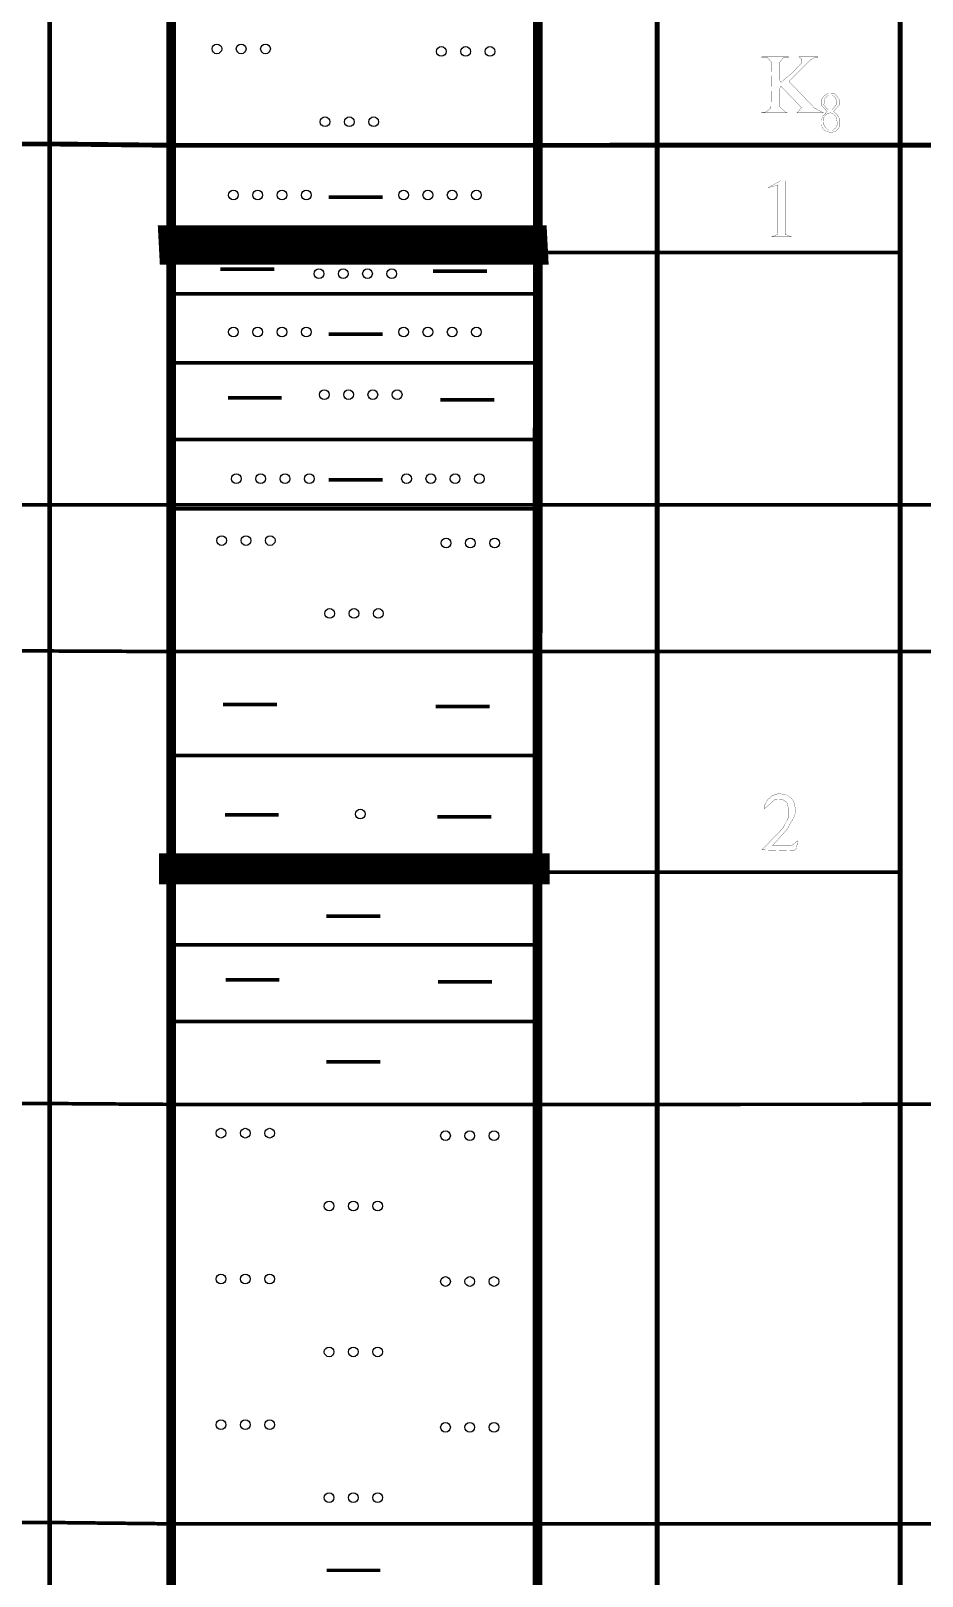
# Model space of a CAD drawing. Extents: x 94 to 452, y -72 to 1042.
# Drawn here: x 185.5 to 222.1, y 356 to 419.5 of the extents above; entities that cross this region are included whole.
import ezdxf

# ---------------------------------------------------------------- set-up
doc = ezdxf.new("R2010")
doc.units = 0
doc.header["$MEASUREMENT"] = 0
doc.layers.get('0').update_dxf_attribs({"color": 6})
doc.layers.add('TREE_LAYER', color=7, linetype='Continuous')

# ---------------------------------------------------------------- blocks, each defined once
blk = doc.blocks.new('SUB_BLK_141')
at = {"color": 0}
blk.add_circle((0, 0), 0.5, dxfattribs=at)

msp = doc.modelspace()

# ---------------------------------------------------------------- linework, layer by layer
at = {"layer": 'TREE_LAYER'}
for points, const_width, elevation in [([(186.22612, 426.116233), (186.22612, 414.894542)], 0.2, 11.221692), ([(186.22612, 426.116233), (186.22612, 414.894542)], 0.2, 11.221692), ([(191.22612, 426.116233), (191.22612, 414.839801)], 0.4, 11.276433), ([(206.313626, 426.023227), (206.310747, 414.839797)], 0.4, 11.18343), ([(211.22612, 426.025595), (211.22612, 414.841192)], 0.2, 11.184403), ([(221.22612, 426.030416), (221.22612, 414.84403)], 0.2, 11.186387), ([(216.633085, 418.484987), (215.535046, 418.484987), (215.535046, 418.457536), (215.754654, 418.457536), (215.946811, 418.237928), (215.905634, 416.371261), (215.727203, 416.220281), (215.535046, 416.179104), (216.564458, 416.179104), (216.49583, 416.220281), (216.276222, 416.412438), (216.276222, 417.181065), (216.303673, 417.263418), (216.317399, 417.277144), (217.168379, 416.384987), (216.976222, 416.179104), (218.060536, 416.179104), (217.676222, 416.384987), (217.62132, 416.453614), (216.646811, 417.4693), (217.525242, 418.347732), (217.703673, 418.457536), (217.840928, 418.457536), (217.840928, 418.484987), (217.04485, 418.484987), (217.182105, 418.375183), (217.182105, 418.237928), (216.756614, 417.798712), (216.317399, 417.428124), (216.276222, 417.496751), (216.276222, 418.265379), (216.427203, 418.457536), (216.633085, 418.457536), (216.633085, 418.484987), (216.633085, 418.484987)], 0.01, 101), ([(218.501124, 416.971751), (218.242399, 416.980673), (218.055046, 416.837928), (217.983673, 416.721947), (217.983673, 416.481065), (218.224556, 416.231261), (218.055046, 416.05283), (217.96583, 415.865477), (217.96583, 415.695967), (218.046124, 415.508614), (218.197791, 415.401555), (218.394065, 415.365869), (218.572497, 415.419398), (218.670634, 415.517536), (218.742007, 415.642438), (218.742007, 415.910085), (218.652791, 416.070673), (218.492203, 416.240183), (218.715242, 416.498908), (218.715242, 416.713026), (218.652791, 416.829006), (218.501124, 416.980673), (218.501124, 416.971751)], 0.01, 101), ([(218.260242, 416.900379), (218.269163, 416.9093), (218.429752, 416.9093), (218.554654, 416.811163), (218.563575, 416.775477), (218.608183, 416.67734), (218.608183, 416.525673), (218.42083, 416.293712), (218.269163, 416.293712), (218.081811, 416.489987), (218.126418, 416.766555), (218.260242, 416.900379), (218.260242, 416.900379)], 0.01, 101), ([(218.358379, 416.177732), (218.492203, 416.124202), (218.599262, 415.981457), (218.643869, 415.722732), (218.599262, 415.571065), (218.438673, 415.455085), (218.287007, 415.455085), (218.188869, 415.526457), (218.072889, 415.695967), (218.055046, 415.919006), (218.126418, 416.05283), (218.206713, 416.124202), (218.278085, 416.159889), (218.358379, 416.177732)], 0.01, 101), ([(166.22612, 414.894542), (186.22612, 414.894542)], 0.2, 20), ([(186.22612, 414.894542), (186.22612, 400.039582)], 0.2, 14.85496), ([(186.22612, 414.894542), (186.22612, 400.039582)], 0.2, 14.85496), ([(186.22612, 414.894542), (191.22612, 414.839801)], 0.2, 5.0003), ([(191.22612, 414.839801), (191.22612, 411.041795)], 0.4, 3.798006), ([(191.22612, 414.839801), (206.310747, 414.839797)], 0.2, 15.084627), ([(206.310747, 414.839797), (206.309612, 410.430251)], 0.4, 4.409546), ([(206.310747, 414.839797), (211.22612, 414.841192)], 0.2, 4.915373), ([(211.22612, 414.841192), (221.22612, 414.84403)], 0.2, 10), ([(211.22612, 414.841192), (211.22612, 410.430251)], 0.2, 4.410941), ([(221.22612, 414.84403), (449.22612, 414.90873)], 0.2, 228.000009), ([(221.22612, 414.84403), (221.22612, 410.430251)], 0.2, 4.413778), ([(216.49583, 413.381742), (216.303673, 413.381742), (215.809556, 413.107232), (215.837007, 413.107232), (216.193869, 413.203311), (216.193869, 412.956252), (216.193869, 411.268017), (216.180144, 411.171938), (215.946811, 411.07586), (216.742889, 411.07586), (216.537007, 411.158213), (216.49583, 411.171938), (216.49583, 411.254291), (216.49583, 413.381742), (216.49583, 413.381742)], 0.01, 100), ([(197.709382, 412.709785), (199.925341, 412.709785)], 0.15, 2.215959), ([(191.232389, 410.430251), (206.232389, 410.430251), (206.232389, 410.430251), (206.200202, 411.041795), (206.200202, 411.041795), (191.200202, 411.041795), (191.200202, 411.041795), (191.232389, 410.430251)], 1, 9.17315), ([(191.22612, 411.041795), (191.22612, 410.430251)], 0.4, 0.611543), ([(191.22612, 411.041795), (206.200202, 411.041795)], 0.15, 14.974082), ([(191.22612, 410.430251), (191.22612, 405.882474)], 0.4, 4.547778), ([(191.22612, 410.430251), (206.309612, 410.430251)], 0.15, 15.083492), ([(206.309612, 410.430251), (206.309175, 408.730801)], 0.4, 1.69945), ([(206.309612, 410.430251), (211.22612, 410.430251)], 0.15, 4.916508), ([(211.22612, 410.430251), (211.22612, 400.039582)], 0.2, 10.390669), ([(211.22612, 410.430251), (221.22612, 410.430251)], 0.15, 10), ([(221.22612, 410.430251), (221.22612, 400.039582)], 0.2, 10.390669), ([(193.249634, 409.743159), (195.465594, 409.743159)], 0.15, 2.215959), ([(201.999035, 409.661005), (204.214994, 409.661005)], 0.15, 2.215959), ([(206.309175, 408.730801), (206.308441, 405.882474)], 0.4, 2.848328), ([(191.370729, 408.730801), (206.309175, 408.730801)], 0.15, 14.938445), ([(197.709382, 407.070243), (199.925341, 407.070243)], 0.15, 2.215959), ([(191.22612, 405.882474), (191.22612, 400.039582)], 0.4, 5.842892), ([(191.22612, 405.882474), (206.308441, 405.882474)], 0.15, 15.082321), ([(206.308441, 405.882474), (206.30763, 402.730801)], 0.4, 3.151672), ([(193.556537, 404.449081), (195.772497, 404.449081)], 0.15, 2.215959), ([(202.305938, 404.366927), (204.521897, 404.366927)], 0.15, 2.215959), ([(191.370729, 402.730801), (206.30763, 402.730801)], 0.15, 14.936901), ([(206.30763, 402.730801), (206.306937, 400.039582)], 0.4, 2.691219), ([(197.709382, 401.070243), (199.925341, 401.070243)], 0.15, 2.215959), ([(166.22612, 400.039582), (186.22612, 400.039582)], 0.15, 20), ([(186.22612, 400.039582), (186.22612, 394.02692)], 0.2, 6.012661), ([(186.22612, 400.039582), (186.22612, 394.02692)], 0.2, 6.012661), ([(186.22612, 400.039582), (191.22612, 400.039582)], 0.15, 5), ([(191.22612, 400.039582), (191.22612, 399.882474)], 0.4, 0.157108), ([(191.22612, 399.882474), (191.22612, 394.002365)], 0.4, 5.880109), ([(191.22612, 400.039582), (206.306937, 400.039582)], 0.15, 15.080817), ([(206.306897, 399.882474), (206.305383, 394.002346)], 0.4, 5.880128), ([(206.306937, 400.039582), (206.306897, 399.882474)], 0.4, 0.157108), ([(206.306937, 400.039582), (211.22612, 400.039582)], 0.15, 4.919183), ([(211.22612, 400.039582), (211.22612, 394.002973)], 0.2, 6.036609), ([(211.22612, 400.039582), (221.22612, 400.039582)], 0.15, 10), ([(221.22612, 400.039582), (221.22612, 394.004247)], 0.2, 6.035335), ([(221.22612, 400.039582), (399.22612, 400.039582)], 0.15, 178), ([(191.22612, 399.882474), (206.306897, 399.882474)], 0.15, 15.080777), ([(166.22612, 394.02692), (186.22612, 394.02692)], 0.15, 20), ([(186.22612, 394.02692), (186.22612, 375.400741)], 0.2, 18.62618), ([(186.22612, 394.02692), (186.22612, 375.400741)], 0.2, 18.62618), ([(186.22612, 394.02692), (191.22612, 394.002365)], 0.15, 5.00006), ([(191.22612, 394.002365), (191.22612, 389.723098)], 0.4, 4.279267), ([(191.22612, 394.002365), (206.305383, 394.002346)], 0.15, 15.079263), ([(206.305383, 394.002346), (206.304281, 389.723094)], 0.4, 4.279252), ([(206.305383, 394.002346), (211.22612, 394.002973)], 0.15, 4.920737), ([(211.22612, 394.002973), (211.22612, 384.919989)], 0.2, 9.082984), ([(211.22612, 394.002973), (221.22612, 394.004247)], 0.15, 10), ([(221.22612, 394.004247), (221.22612, 384.919989)], 0.2, 9.084258), ([(221.22612, 394.004247), (399.22612, 394.02692)], 0.15, 178.000001), ([(193.361793, 391.823169), (195.577753, 391.823169)], 0.15, 2.215959), ([(202.111194, 391.741015), (204.327153, 391.741015)], 0.15, 2.215959), ([(191.22612, 389.723098), (191.22612, 384.919989)], 0.4, 4.803109), ([(206.304281, 389.723094), (206.303045, 384.919989)], 0.4, 4.803105), ([(191.22612, 389.723098), (206.304281, 389.723094)], 0.15, 15.078161), ([(216.537007, 388.106141), (216.235046, 388.161043), (215.946811, 388.064964), (215.754654, 387.886533), (215.64485, 387.680651), (215.64485, 387.52967), (216.056614, 387.900258), (216.386026, 387.913984), (216.564458, 387.790454), (216.633085, 387.52967), (216.633085, 387.186533), (216.399752, 386.733592), (215.535046, 385.841435), (216.852693, 385.800258), (216.962497, 385.910062), (217.003673, 386.212023), (216.756614, 386.019866), (216.056614, 386.019866), (215.974262, 386.019866), (216.564458, 386.67869), (216.852693, 387.186533), (216.893869, 387.310062), (216.935046, 387.433592), (216.935046, 387.461043), (216.907595, 387.570847), (216.866418, 387.749278), (216.852693, 387.80418), (216.756614, 387.95516), (216.742889, 387.968886), (216.537007, 388.106141), (216.537007, 388.106141)], 0.01, 99), ([(193.433929, 387.2866), (195.649888, 387.2866)], 0.15, 2.215959), ([(202.183329, 387.204446), (204.399288, 387.204446)], 0.15, 2.215959), ([(191.22612, 384.919989), (206.303045, 384.919989), (206.303045, 384.919989), (206.303045, 385.204536), (206.303045, 385.204536), (191.22612, 385.204536), (191.22612, 385.204536), (191.22612, 384.919989)], 1, 4.290093), ([(191.22612, 384.919989), (191.22612, 381.926199)], 0.4, 2.993789), ([(191.22612, 385.204536), (206.303045, 385.204536)], 0.15, 15.076925), ([(191.22612, 384.919989), (206.303045, 384.919989)], 0.15, 15.076925), ([(206.303045, 384.919989), (206.302274, 381.926178)], 0.4, 2.993811), ([(206.303045, 384.919989), (211.22612, 384.919989)], 0.15, 4.923075), ([(211.22612, 384.919989), (211.22612, 375.366302)], 0.2, 9.553687), ([(211.22612, 384.919989), (221.22612, 384.919989)], 0.15, 10), ([(221.22612, 384.919989), (221.22612, 375.368134)], 0.2, 9.551855), ([(197.614317, 383.113969), (199.830277, 383.113969)], 0.15, 2.215959), ([(191.22612, 381.926199), (191.22612, 378.774527)], 0.4, 3.151672), ([(191.22612, 381.926199), (206.302274, 381.926178)], 0.15, 15.076154), ([(206.302274, 381.926178), (206.301463, 378.77452)], 0.4, 3.151658), ([(193.461473, 380.492806), (195.677432, 380.492806)], 0.15, 2.215959), ([(202.210873, 380.410652), (204.426833, 380.410652)], 0.15, 2.215959), ([(191.22612, 378.774527), (191.22612, 375.365418)], 0.4, 3.409109), ([(191.22612, 378.774527), (206.301463, 378.77452)], 0.15, 15.075343), ([(206.301463, 378.77452), (206.300585, 375.3654)], 0.4, 3.409121), ([(197.614317, 377.113969), (199.830277, 377.113969)], 0.15, 2.215959), ([(166.22612, 375.400741), (186.22612, 375.400741)], 0.15, 20), ([(186.22612, 375.400741), (186.22612, 358.157359)], 0.2, 17.243382), ([(186.22612, 375.400741), (186.22612, 358.157359)], 0.2, 17.243382), ([(186.22612, 375.400741), (191.22612, 375.365418)], 0.15, 5.000125), ([(191.22612, 375.365418), (191.22612, 358.101636)], 0.4, 17.263782), ([(191.22612, 375.365418), (206.300585, 375.3654)], 0.15, 15.074465), ([(206.300585, 375.3654), (206.296141, 358.101623)], 0.4, 17.263777), ([(206.300585, 375.3654), (211.22612, 375.366302)], 0.15, 4.925535), ([(211.22612, 375.366302), (211.22612, 358.103047)], 0.2, 17.263255), ([(211.22612, 375.366302), (221.22612, 375.368134)], 0.15, 10), ([(221.22612, 375.368134), (221.22612, 358.105936)], 0.2, 17.262198), ([(221.22612, 375.368134), (399.22612, 375.400741)], 0.15, 178.000003), ([(166.22612, 358.157359), (186.22612, 358.157359)], 0.15, 20), ([(186.22612, 358.157359), (186.22612, 348.278409)], 0.2, 9.87895), ([(186.22612, 358.157359), (186.22612, 348.278409)], 0.2, 9.87895), ([(186.22612, 358.157359), (191.22612, 358.101636)], 0.15, 5.00031), ([(191.22612, 358.101636), (191.22612, 354.999962)], 0.4, 3.101674), ([(191.22612, 358.101636), (206.296141, 358.101623)], 0.15, 15.070021), ([(206.296141, 358.101623), (206.295342, 354.999945)], 0.4, 3.101678), ([(206.296141, 358.101623), (211.22612, 358.103047)], 0.15, 4.92998), ([(211.22612, 358.103047), (211.22612, 348.278409)], 0.2, 9.824638), ([(211.22612, 358.103047), (221.22612, 358.105936)], 0.15, 10), ([(221.22612, 358.105936), (221.22612, 348.278409)], 0.2, 9.827527), ([(221.22612, 358.105936), (399.22612, 358.157359)], 0.15, 178.000007), ([(197.621549, 356.187731), (199.837508, 356.187731)], 0.15, 2.215959)]:
    msp.add_lwpolyline(points, dxfattribs=dict(at, const_width=const_width, elevation=elevation))

# ---------------------------------------------------------------- block references
at = {"layer": 'TREE_LAYER', "xscale": 0.4, "yscale": 0.4}
for p in [(193.105176, 418.807117), (194.105176, 418.807117), (195.105176, 418.807117), (202.344156, 418.701529), (203.344156, 418.701529), (204.344156, 418.701529), (197.554956, 415.806137), (198.554956, 415.806137), (199.554956, 415.806137), (193.787586, 412.791743), (194.787586, 412.791743), (195.787586, 412.791743), (196.787586, 412.791743), (200.787586, 412.791743), (201.787586, 412.791743), (202.787586, 412.791743), (203.787586, 412.791743), (197.303873, 409.55414), (198.303873, 409.55414), (199.303873, 409.55414), (200.303873, 409.55414), (193.787586, 407.152201), (194.787586, 407.152201), (195.787586, 407.152201), (196.787586, 407.152201), (200.787586, 407.152201), (201.787586, 407.152201), (202.787586, 407.152201), (203.787586, 407.152201), (197.523426, 404.577623), (198.523426, 404.577623), (199.523426, 404.577623), (200.523426, 404.577623), (193.909559, 401.114515), (194.909559, 401.114515), (195.909559, 401.114515), (196.909559, 401.114515), (200.909559, 401.114515), (201.909559, 401.114515), (202.909559, 401.114515), (203.909559, 401.114515), (193.300103, 398.572242), (194.300103, 398.572242), (195.300103, 398.572242), (202.539084, 398.466654), (203.539084, 398.466654), (204.539084, 398.466654), (197.749884, 395.571262), (198.749884, 395.571262), (199.749884, 395.571262), (199.006725, 387.312559), (193.274134, 374.180662), (194.274134, 374.180662), (195.274134, 374.180662), (202.513114, 374.075073), (203.513114, 374.075073), (204.513114, 374.075073), (197.723914, 371.179681), (198.723914, 371.179681), (199.723914, 371.179681), (193.274134, 368.180662), (194.274134, 368.180662), (195.274134, 368.180662), (202.513114, 368.075073), (203.513114, 368.075073), (204.513114, 368.075073), (197.723914, 365.179681), (198.723914, 365.179681), (199.723914, 365.179681), (193.274134, 362.180662), (194.274134, 362.180662), (195.274134, 362.180662), (202.513114, 362.075073), (203.513114, 362.075073), (204.513114, 362.075073), (197.723914, 359.179681), (198.723914, 359.179681), (199.723914, 359.179681)]:
    msp.add_blockref('SUB_BLK_141', p, dxfattribs=at)

doc.saveas('drawing.dxf')
